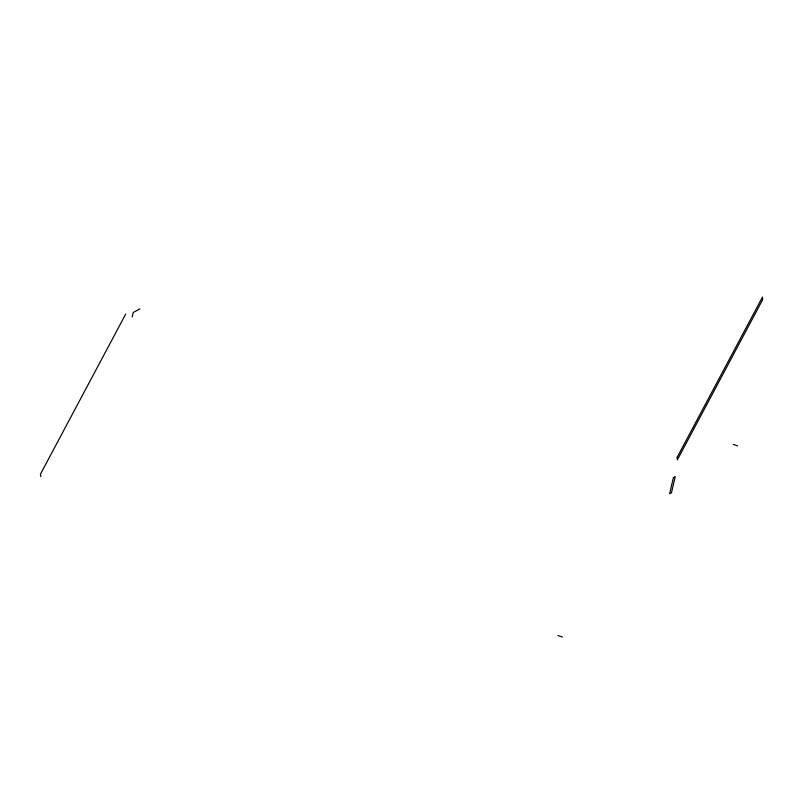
<?xml version="1.0" encoding="UTF-8"?>
<svg xmlns="http://www.w3.org/2000/svg" width="803" height="803" viewBox="0 0 803 803"><rect width="100%" height="100%" fill="white"/><g stroke="black" fill="none" stroke-linecap="round" stroke-linejoin="round"><path stroke-width="1.2" d="M132.204 316.944L133.258 312.467L139.973 308.854M125.69 314.103L40.401 474.262L40.963 476.721M733.3 444.4L737.636 445.916M558.005 635.494L562.441 637.04M677.19 457.238L677.31 459.928L762.599 299.77L762.479 297.07L677.19 457.238M673.416 477.574L669.602 493.805L671.449 492.811L675.273 476.57L673.416 477.574"/></g></svg>
